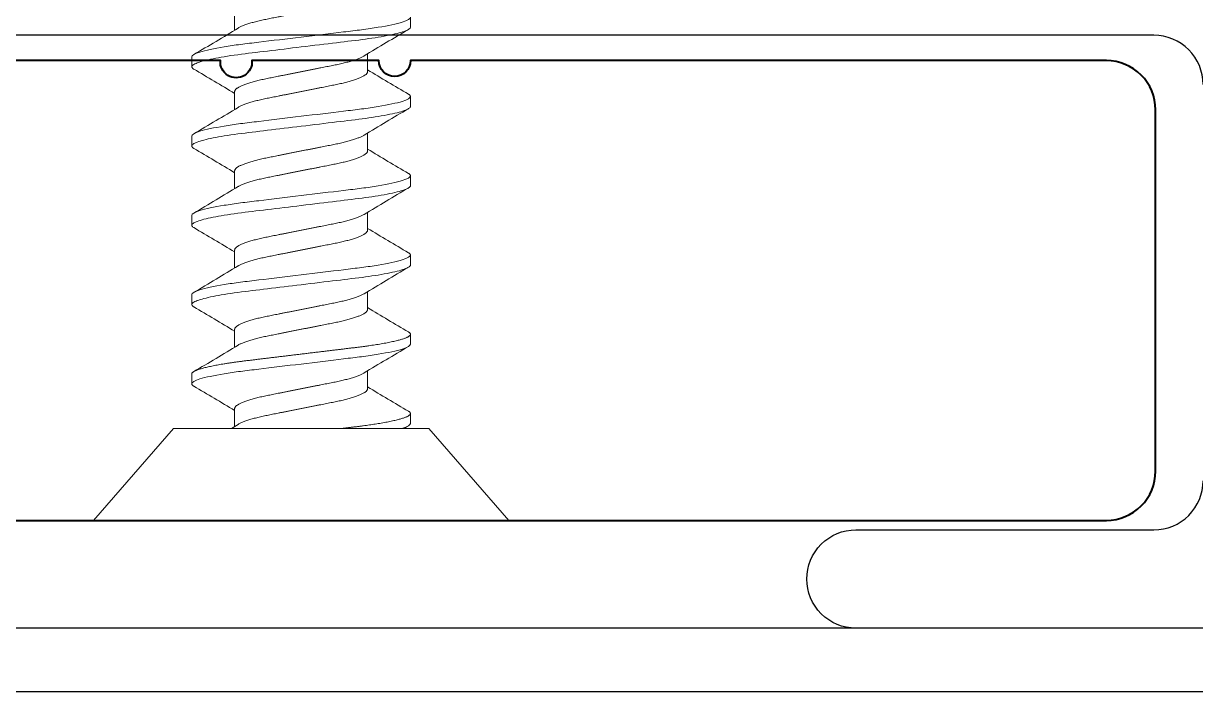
# Model space of a CAD drawing. Extents: x -26 to 91, y -47 to 75.
# Drawn here: x -1.3 to -0.561, y 59.831 to 60.253 of the extents above; entities that cross this region are included whole.
import ezdxf

# ---------------------------------------------------------------- set-up
doc = ezdxf.new("R2010")
doc.units = 0
doc.header["$MEASUREMENT"] = 0
doc.layers.get('0').update_dxf_attribs({"linetype": 'CONTINUOUS'})
for name, color, linetype in [('Ballons', 7, 'CONTINUOUS'), ('DIM', 7, 'CONTINUOUS'), ('FRAME', 1, 'CONTINUOUS'), ('MISC.', 7, 'CONTINUOUS')]:
    doc.layers.add(name, color=color, linetype=linetype)

# ---------------------------------------------------------------- blocks, each defined once
blk = doc.blocks.new('no 6 500')
at = {"color": 7, "linetype": 'Continuous', "lineweight": 15}
for p, q in [((56.45405, 21.48189), (56.39605, 21.53231)), ((56.39605, 21.53231), (56.39605, 21.27031)), ((56.45405, 21.48189), (56.45405, 21.32073)), ((56.48842, 21.47031), (56.48217, 21.47031)), ((56.53842, 21.47031), (56.53217, 21.47031)), ((56.58842, 21.47031), (56.58217, 21.47031)), ((56.63842, 21.47031), (56.63217, 21.47031)), ((56.68842, 21.47031), (56.68217, 21.47031)), ((56.46655, 21.44325), (56.45524, 21.44325)), ((56.51655, 21.44325), (56.50524, 21.44325)), ((56.56655, 21.44325), (56.55524, 21.44325)), ((56.61655, 21.44325), (56.60524, 21.44325)), ((56.66655, 21.44325), (56.65524, 21.44325)), ((56.71655, 21.44325), (56.70524, 21.44325)), ((56.47905, 21.35937), (56.49036, 21.35937)), ((56.52905, 21.35937), (56.54036, 21.35937)), ((56.57905, 21.35937), (56.59036, 21.35937)), ((56.62905, 21.35937), (56.64036, 21.35937)), ((56.67905, 21.35937), (56.69036, 21.35937)), ((56.45717, 21.33231), (56.46342, 21.33231)), ((56.50717, 21.33231), (56.51342, 21.33231)), ((56.55717, 21.33231), (56.56342, 21.33231)), ((56.60717, 21.33231), (56.61342, 21.33231)), ((56.65717, 21.33231), (56.66342, 21.33231)), ((56.70717, 21.33231), (56.71342, 21.33231)), ((56.39605, 21.27031), (56.45405, 21.32073))]:
    blk.add_line(p, q, dxfattribs=at)
at = {"color": 7, "linetype": 'Continuous', "lineweight": 15, "flags": 128}
for points in [[(56.53069, 21.46899), (56.53077, 21.46912), (56.53107, 21.46956), (56.53135, 21.46989), (56.53164, 21.47013), (56.53191, 21.47026), (56.53217, 21.47031), (56.53246, 21.47026), (56.53276, 21.47009), (56.53306, 21.46982), (56.53338, 21.46943), (56.5337, 21.46893), (56.53402, 21.46831), (56.53434, 21.46761), (56.53465, 21.46681), (56.53498, 21.46591), (56.5353, 21.46491), (56.53563, 21.4638), (56.53596, 21.46259), (56.53629, 21.46129), (56.53662, 21.45989), (56.53695, 21.4584), (56.53727, 21.45683), (56.53759, 21.4552), (56.53791, 21.45349), (56.53823, 21.45172), (56.53854, 21.44988), (56.53886, 21.44782), (56.53919, 21.4457), (56.5395, 21.44352), (56.53981, 21.44128), (56.54011, 21.43901), (56.5404, 21.43669), (56.54067, 21.43447), (56.54095, 21.43219), (56.54123, 21.42985), (56.54152, 21.42744), (56.54182, 21.42498), (56.54212, 21.42246), (56.54243, 21.4199), (56.54274, 21.4173), (56.54306, 21.41465), (56.54339, 21.41198), (56.54371, 21.40934), (56.54403, 21.40667), (56.54435, 21.40399), (56.54467, 21.40131), (56.54502, 21.39841), (56.54537, 21.39552), (56.54572, 21.39265), (56.54607, 21.3898), (56.54641, 21.38697), (56.54674, 21.38419), (56.54706, 21.3816), (56.54736, 21.37906), (56.54766, 21.37657), (56.54796, 21.37413), (56.54825, 21.37175), (56.54853, 21.36943), (56.5488, 21.36717), (56.54907, 21.36497), (56.54934, 21.36281), (56.54963, 21.36067), (56.54992, 21.35862), (56.55021, 21.35661), (56.55051, 21.35465), (56.55081, 21.35274), (56.55115, 21.35076), (56.55149, 21.34885), (56.55183, 21.34702), (56.55218, 21.34529), (56.55253, 21.34365), (56.55288, 21.34211), (56.55321, 21.34075), (56.55354, 21.33949), (56.55386, 21.33833), (56.55419, 21.33726), (56.55451, 21.3363), (56.55483, 21.33545), (56.55515, 21.33469), (56.55546, 21.33405), (56.55577, 21.3335), (56.55607, 21.33306), (56.55635, 21.33273), (56.55664, 21.3325), (56.55691, 21.33236), (56.55717, 21.33231), (56.55717, 21.33231)], [(56.58069, 21.46899), (56.58077, 21.46912), (56.58107, 21.46956), (56.58135, 21.46989), (56.58164, 21.47013), (56.58191, 21.47026), (56.58217, 21.47031), (56.58246, 21.47026), (56.58276, 21.47009), (56.58306, 21.46982), (56.58338, 21.46943), (56.5837, 21.46893), (56.58402, 21.46831), (56.58434, 21.46761), (56.58465, 21.46681), (56.58498, 21.46591), (56.5853, 21.46491), (56.58563, 21.4638), (56.58596, 21.46259), (56.58629, 21.46129), (56.58662, 21.45989), (56.58695, 21.4584), (56.58727, 21.45683), (56.58759, 21.4552), (56.58791, 21.45349), (56.58823, 21.45172), (56.58854, 21.44988), (56.58886, 21.44782), (56.58919, 21.4457), (56.5895, 21.44352), (56.58981, 21.44128), (56.59011, 21.43901), (56.5904, 21.43669), (56.59067, 21.43447), (56.59095, 21.43219), (56.59123, 21.42985), (56.59152, 21.42744), (56.59182, 21.42498), (56.59212, 21.42246), (56.59243, 21.4199), (56.59274, 21.4173), (56.59306, 21.41465), (56.59339, 21.41198), (56.59371, 21.40934), (56.59403, 21.40667), (56.59435, 21.40399), (56.59467, 21.40131), (56.59502, 21.39841), (56.59537, 21.39552), (56.59572, 21.39265), (56.59607, 21.3898), (56.59641, 21.38697), (56.59674, 21.38419), (56.59706, 21.3816), (56.59736, 21.37906), (56.59766, 21.37657), (56.59796, 21.37413), (56.59825, 21.37175), (56.59853, 21.36943), (56.5988, 21.36717), (56.59907, 21.36497), (56.59934, 21.36281), (56.59963, 21.36067), (56.59992, 21.35862), (56.60021, 21.35661), (56.60051, 21.35465), (56.60081, 21.35274), (56.60115, 21.35076), (56.60149, 21.34885), (56.60183, 21.34702), (56.60218, 21.34529), (56.60253, 21.34365), (56.60288, 21.34211), (56.60321, 21.34075), (56.60354, 21.33949), (56.60386, 21.33833), (56.60419, 21.33726), (56.60451, 21.3363), (56.60483, 21.33545), (56.60515, 21.33469), (56.60546, 21.33405), (56.60577, 21.3335), (56.60607, 21.33306), (56.60635, 21.33273), (56.60664, 21.3325), (56.60691, 21.33236), (56.60717, 21.33231), (56.60717, 21.33231)], [(56.63069, 21.46899), (56.63077, 21.46912), (56.63107, 21.46956), (56.63135, 21.46989), (56.63164, 21.47013), (56.63191, 21.47026), (56.63217, 21.47031), (56.63246, 21.47026), (56.63276, 21.47009), (56.63306, 21.46982), (56.63338, 21.46943), (56.6337, 21.46893), (56.63402, 21.46831), (56.63434, 21.46761), (56.63465, 21.46681), (56.63498, 21.46591), (56.6353, 21.46491), (56.63563, 21.4638), (56.63596, 21.46259), (56.63629, 21.46129), (56.63662, 21.45989), (56.63695, 21.4584), (56.63727, 21.45683), (56.63759, 21.4552), (56.63791, 21.45349), (56.63823, 21.45172), (56.63854, 21.44988), (56.63886, 21.44782), (56.63919, 21.4457), (56.6395, 21.44352), (56.63981, 21.44128), (56.64011, 21.43901), (56.6404, 21.43669), (56.64067, 21.43447), (56.64095, 21.43219), (56.64123, 21.42985), (56.64152, 21.42744), (56.64182, 21.42498), (56.64212, 21.42246), (56.64243, 21.4199), (56.64274, 21.4173), (56.64306, 21.41465), (56.64339, 21.41198), (56.64371, 21.40934), (56.64403, 21.40667), (56.64435, 21.40399), (56.64467, 21.40131), (56.64502, 21.39841), (56.64537, 21.39552), (56.64572, 21.39265), (56.64607, 21.3898), (56.64641, 21.38697), (56.64674, 21.38419), (56.64706, 21.3816), (56.64736, 21.37906), (56.64766, 21.37657), (56.64796, 21.37413), (56.64825, 21.37175), (56.64853, 21.36943), (56.6488, 21.36717), (56.64907, 21.36497), (56.64934, 21.36281), (56.64963, 21.36067), (56.64992, 21.35862), (56.65021, 21.35661), (56.65051, 21.35465), (56.65081, 21.35274), (56.65115, 21.35076), (56.65149, 21.34885), (56.65183, 21.34702), (56.65218, 21.34529), (56.65253, 21.34365), (56.65288, 21.34211), (56.65321, 21.34075), (56.65354, 21.33949), (56.65386, 21.33833), (56.65419, 21.33726), (56.65451, 21.3363), (56.65483, 21.33545), (56.65515, 21.33469), (56.65546, 21.33405), (56.65577, 21.3335), (56.65607, 21.33306), (56.65635, 21.33273), (56.65664, 21.3325), (56.65691, 21.33236), (56.65717, 21.33231), (56.65717, 21.33231)], [(56.68069, 21.46899), (56.68077, 21.46912), (56.68107, 21.46956), (56.68135, 21.46989), (56.68164, 21.47013), (56.68191, 21.47026), (56.68217, 21.47031), (56.68246, 21.47026), (56.68276, 21.47009), (56.68306, 21.46982), (56.68338, 21.46943), (56.6837, 21.46893), (56.68402, 21.46831), (56.68434, 21.46761), (56.68465, 21.46681), (56.68498, 21.46591), (56.6853, 21.46491), (56.68563, 21.4638), (56.68596, 21.46259), (56.68629, 21.46129), (56.68662, 21.45989), (56.68695, 21.4584), (56.68727, 21.45683), (56.68759, 21.4552), (56.68791, 21.45349), (56.68823, 21.45172), (56.68854, 21.44988), (56.68886, 21.44782), (56.68919, 21.4457), (56.6895, 21.44352), (56.68981, 21.44128), (56.69011, 21.43901), (56.6904, 21.43669), (56.69067, 21.43447), (56.69095, 21.43219), (56.69123, 21.42985), (56.69152, 21.42744), (56.69182, 21.42498), (56.69212, 21.42246), (56.69243, 21.4199), (56.69274, 21.4173), (56.69306, 21.41465), (56.69339, 21.41198), (56.69371, 21.40934), (56.69403, 21.40667), (56.69435, 21.40399), (56.69467, 21.40131), (56.69502, 21.39841), (56.69537, 21.39552), (56.69572, 21.39265), (56.69607, 21.3898), (56.69641, 21.38697), (56.69674, 21.38419), (56.69706, 21.3816), (56.69736, 21.37906), (56.69766, 21.37657), (56.69796, 21.37413), (56.69825, 21.37175), (56.69853, 21.36943), (56.6988, 21.36717), (56.69907, 21.36497), (56.69934, 21.36281), (56.69963, 21.36067), (56.69992, 21.35862), (56.70021, 21.35661), (56.70051, 21.35465), (56.70081, 21.35274), (56.70115, 21.35076), (56.70149, 21.34885), (56.70183, 21.34702), (56.70218, 21.34529), (56.70253, 21.34365), (56.70288, 21.34211), (56.70321, 21.34075), (56.70354, 21.33949), (56.70386, 21.33833), (56.70419, 21.33726), (56.70451, 21.3363), (56.70483, 21.33545), (56.70515, 21.33469), (56.70546, 21.33405), (56.70577, 21.3335), (56.70607, 21.33306), (56.70635, 21.33273), (56.70664, 21.3325), (56.70691, 21.33236), (56.70717, 21.33231), (56.70717, 21.33231)]]:
    blk.add_lwpolyline(points, dxfattribs=at)
at = {"color": 7, "linetype": 'Continuous', "lineweight": 15}
for centre, radius, start, end in [((54.38039, 22.70217), 2.43557, 328.87607, 329.58106), ((58.37888, 22.57666), 2.18978, 210.38664, 211.23816), ((54.41336, 22.71231), 2.45539, 328.87894, 329.57824), ((58.47328, 22.60314), 2.24147, 210.39645, 211.22834), ((54.54127, 22.66592), 2.36471, 328.86553, 329.59164), ((58.53687, 22.61125), 2.2573, 210.39938, 211.22542), ((54.59127, 22.66592), 2.36471, 328.86553, 329.59164), ((58.58684, 22.61123), 2.25726, 210.39936, 211.22541), ((54.64127, 22.66592), 2.36471, 328.86553, 329.59164), ((58.63673, 22.61116), 2.25714, 210.39936, 211.22546), ((57.49369, 22.07287), 1.21442, 211.1207, 211.3502), ((58.50417, 20.1368), 2.36452, 148.86549, 149.59166), ((54.57227, 20.19945), 2.24153, 30.39647, 31.22833), ((58.63221, 20.09033), 2.45535, 148.87893, 149.57824), ((54.66686, 20.22605), 2.18961, 30.38661, 31.23819), ((58.60445, 20.13663), 2.36486, 148.86554, 149.59171), ((54.6587, 20.19136), 2.25734, 30.39929, 31.22542), ((58.65466, 20.13651), 2.3651, 148.86556, 149.59166), ((54.70892, 20.19149), 2.25708, 30.39925, 31.22547), ((58.70425, 20.13675), 2.36462, 148.86552, 149.59176), ((54.75848, 20.19123), 2.25759, 30.39934, 31.22538), ((52.80269, 19.18368), 4.23871, 30.47857, 30.52234)]:
    blk.add_arc(centre, radius, start, end, dxfattribs=at)
for points, knots in [([(56.48069, 21.46899), (56.48072, 21.46903), (56.48084, 21.46926), (56.48106, 21.46957), (56.48135, 21.46991), (56.48164, 21.47014), (56.48191, 21.47028), (56.48209, 21.4703), (56.48217, 21.47031)], [0, 0, 0, 0, 0.047812, 0.244109, 0.435482, 0.62533, 0.813538, 1, 1, 1, 1]), ([(56.48217, 21.47031), (56.48308, 21.47031), (56.48413, 21.46863), (56.48633, 21.46164), (56.48748, 21.45633), (56.48906, 21.44665), (56.48957, 21.44315), (56.49052, 21.43586), (56.49096, 21.43206), (56.49245, 21.41977), (56.49356, 21.41055), (56.49579, 21.39207), (56.4969, 21.38285), (56.49839, 21.37056), (56.49883, 21.36677), (56.49978, 21.35947), (56.50029, 21.35597), (56.50187, 21.34629), (56.50302, 21.34098), (56.50522, 21.33399), (56.50627, 21.33231), (56.50717, 21.33231)], [0, 0, 0, 0, 0.125, 0.125, 0.25, 0.25, 0.3125, 0.3125, 0.375, 0.375, 0.5, 0.5, 0.625, 0.625, 0.6875, 0.6875, 0.75, 0.75, 0.875, 0.875, 1, 1, 1, 1]), ([(56.48842, 21.47031), (56.48852, 21.4703), (56.48871, 21.47028), (56.48901, 21.47011), (56.48931, 21.46984), (56.48963, 21.46945), (56.48995, 21.46894), (56.49027, 21.46833), (56.49059, 21.46763), (56.4909, 21.46683), (56.49123, 21.46593), (56.49155, 21.46492), (56.49188, 21.46382), (56.49221, 21.46261), (56.49254, 21.46131), (56.49287, 21.45991), (56.4932, 21.45842), (56.49352, 21.45685), (56.49384, 21.45521), (56.49416, 21.45351), (56.49448, 21.45173), (56.49479, 21.44984), (56.49511, 21.44784), (56.49544, 21.44572), (56.49575, 21.44353), (56.49606, 21.4413), (56.49636, 21.43903), (56.49665, 21.43675), (56.49692, 21.43448), (56.4972, 21.43219), (56.49748, 21.42985), (56.49777, 21.42744), (56.49807, 21.42498), (56.49837, 21.42246), (56.49868, 21.4199), (56.49899, 21.41729), (56.49931, 21.41465), (56.49963, 21.412), (56.49996, 21.40934), (56.50028, 21.40667), (56.5006, 21.40399), (56.50093, 21.40124), (56.50127, 21.39841), (56.50162, 21.39552), (56.50197, 21.39265), (56.50232, 21.3898), (56.50266, 21.38697), (56.50299, 21.38424), (56.50331, 21.3816), (56.50361, 21.37906), (56.50391, 21.37657), (56.50421, 21.37413), (56.5045, 21.37175), (56.50478, 21.36943), (56.50505, 21.36717), (56.50532, 21.36496), (56.50559, 21.36279), (56.50588, 21.36067), (56.50617, 21.3586), (56.50646, 21.35659), (56.50676, 21.35463), (56.50707, 21.35268), (56.5074, 21.35074), (56.50774, 21.34883), (56.50808, 21.34701), (56.50843, 21.34527), (56.50878, 21.34363), (56.50912, 21.34212), (56.50946, 21.34074), (56.50979, 21.33948), (56.51011, 21.33831), (56.51044, 21.33725), (56.51076, 21.33629), (56.51108, 21.33543), (56.5114, 21.33468), (56.51171, 21.33403), (56.51202, 21.33349), (56.51231, 21.33305), (56.5126, 21.33272), (56.51289, 21.33248), (56.51316, 21.33234), (56.51343, 21.33229), (56.51371, 21.33235), (56.51401, 21.33251), (56.51431, 21.33279), (56.51461, 21.33315), (56.51481, 21.33348), (56.51491, 21.33363)], [0, 0, 0, 0, 0.011795, 0.023709, 0.035734, 0.047861, 0.060081, 0.072385, 0.084054, 0.09578, 0.107555, 0.119369, 0.131213, 0.143078, 0.154954, 0.166832, 0.178701, 0.190553, 0.202167, 0.213747, 0.225283, 0.236766, 0.2491, 0.261353, 0.273516, 0.28558, 0.297537, 0.309377, 0.320469, 0.331651, 0.342936, 0.354315, 0.365782, 0.37733, 0.388949, 0.400633, 0.412371, 0.424156, 0.435767, 0.447404, 0.45906, 0.470725, 0.483322, 0.495906, 0.508469, 0.520997, 0.53348, 0.545907, 0.557564, 0.569153, 0.580667, 0.592096, 0.603435, 0.614676, 0.625812, 0.636915, 0.648122, 0.659429, 0.670625, 0.681905, 0.69326, 0.704684, 0.717087, 0.729551, 0.742063, 0.754614, 0.767191, 0.779785, 0.791663, 0.803535, 0.815392, 0.827225, 0.839023, 0.850777, 0.86248, 0.874121, 0.885693, 0.897188, 0.908394, 0.919511, 0.930532, 0.94145, 0.953245, 0.965159, 0.977184, 0.989311, 1, 1, 1, 1]), ([(56.53842, 21.47031), (56.53933, 21.47031), (56.54038, 21.46863), (56.54258, 21.46164), (56.54373, 21.45633), (56.54531, 21.44665), (56.54582, 21.44315), (56.54677, 21.43586), (56.54721, 21.43206), (56.5487, 21.41977), (56.54981, 21.41055), (56.55204, 21.39207), (56.55315, 21.38285), (56.55464, 21.37056), (56.55508, 21.36677), (56.55603, 21.35947), (56.55654, 21.35597), (56.55812, 21.34629), (56.55927, 21.34098), (56.56147, 21.33399), (56.56252, 21.33231), (56.56342, 21.33231)], [0, 0, 0, 0, 0.125, 0.125, 0.25, 0.25, 0.3125, 0.3125, 0.375, 0.375, 0.5, 0.5, 0.625, 0.625, 0.6875, 0.6875, 0.75, 0.75, 0.875, 0.875, 1, 1, 1, 1]), ([(56.58842, 21.47031), (56.58933, 21.47031), (56.59038, 21.46863), (56.59258, 21.46164), (56.59373, 21.45633), (56.59531, 21.44665), (56.59582, 21.44315), (56.59677, 21.43586), (56.59721, 21.43206), (56.5987, 21.41977), (56.59981, 21.41055), (56.60204, 21.39207), (56.60315, 21.38285), (56.60464, 21.37056), (56.60508, 21.36677), (56.60603, 21.35947), (56.60654, 21.35597), (56.60812, 21.34629), (56.60927, 21.34098), (56.61147, 21.33399), (56.61252, 21.33231), (56.61342, 21.33231)], [0, 0, 0, 0, 0.125, 0.125, 0.25, 0.25, 0.3125, 0.3125, 0.375, 0.375, 0.5, 0.5, 0.625, 0.625, 0.6875, 0.6875, 0.75, 0.75, 0.875, 0.875, 1, 1, 1, 1]), ([(56.63842, 21.47031), (56.63933, 21.47031), (56.64038, 21.46863), (56.64258, 21.46164), (56.64373, 21.45633), (56.64531, 21.44665), (56.64582, 21.44315), (56.64677, 21.43586), (56.64721, 21.43206), (56.6487, 21.41977), (56.64981, 21.41055), (56.65204, 21.39207), (56.65315, 21.38285), (56.65464, 21.37056), (56.65508, 21.36677), (56.65603, 21.35947), (56.65654, 21.35597), (56.65812, 21.34629), (56.65927, 21.34098), (56.66147, 21.33399), (56.66252, 21.33231), (56.66342, 21.33231)], [0, 0, 0, 0, 0.125, 0.125, 0.25, 0.25, 0.3125, 0.3125, 0.375, 0.375, 0.5, 0.5, 0.625, 0.625, 0.6875, 0.6875, 0.75, 0.75, 0.875, 0.875, 1, 1, 1, 1]), ([(56.68842, 21.47031), (56.68933, 21.47031), (56.69038, 21.46863), (56.69258, 21.46164), (56.69373, 21.45633), (56.69531, 21.44665), (56.69582, 21.44315), (56.69677, 21.43586), (56.69721, 21.43206), (56.6987, 21.41977), (56.69981, 21.41055), (56.70204, 21.39207), (56.70315, 21.38285), (56.70464, 21.37056), (56.70508, 21.36677), (56.70603, 21.35947), (56.70654, 21.35597), (56.70812, 21.34629), (56.70927, 21.34098), (56.71147, 21.33399), (56.71252, 21.33231), (56.71342, 21.33231)], [0, 0, 0, 0, 0.125, 0.125, 0.25, 0.25, 0.3125, 0.3125, 0.375, 0.375, 0.5, 0.5, 0.625, 0.625, 0.6875, 0.6875, 0.75, 0.75, 0.875, 0.875, 1, 1, 1, 1]), ([(56.45658, 21.44104), (56.45661, 21.44098), (56.45679, 21.44071), (56.45709, 21.44013), (56.45751, 21.4393), (56.45792, 21.43836), (56.45834, 21.43732), (56.45876, 21.43619), (56.45918, 21.43497), (56.4596, 21.43367), (56.46001, 21.43229), (56.46041, 21.43085), (56.4608, 21.42934), (56.46119, 21.42778), (56.46156, 21.42617), (56.46193, 21.42452), (56.46227, 21.42284), (56.46261, 21.42112), (56.46296, 21.41937), (56.46332, 21.41756), (56.46369, 21.41568), (56.46408, 21.41374), (56.46448, 21.41174), (56.46488, 21.4097), (56.46529, 21.40763), (56.46571, 21.40554), (56.46613, 21.40343), (56.46655, 21.40131), (56.46697, 21.3992), (56.46739, 21.39709), (56.4678, 21.395), (56.46821, 21.39294), (56.46862, 21.39092), (56.46901, 21.38894), (56.46939, 21.38703), (56.46976, 21.38516), (56.47012, 21.38333), (56.47048, 21.38155), (56.47082, 21.37981), (56.47117, 21.37812), (56.47153, 21.37646), (56.47191, 21.37485), (56.4723, 21.37329), (56.47269, 21.37178), (56.47309, 21.37033), (56.4735, 21.36896), (56.47391, 21.36766), (56.47433, 21.36644), (56.47475, 21.36532), (56.47516, 21.36429), (56.47558, 21.36336), (56.47598, 21.36253), (56.47639, 21.36178), (56.4768, 21.36113), (56.4772, 21.36058), (56.47759, 21.36014), (56.47797, 21.35979), (56.47834, 21.35955), (56.4787, 21.3594), (56.47893, 21.35938), (56.47905, 21.35937)], [0, 0, 0, 0, 0.0049672, 0.0224558, 0.0400072, 0.0579579, 0.0759257, 0.093886, 0.1118143, 0.1296862, 0.1474779, 0.1651664, 0.182691, 0.2000695, 0.2172819, 0.2343095, 0.2511349, 0.2675471, 0.2841423, 0.300927, 0.3178845, 0.3353471, 0.3529503, 0.3706724, 0.3884909, 0.4063825, 0.4243231, 0.4422882, 0.4602143, 0.4781158, 0.4959687, 0.513749, 0.5314335, 0.5486874, 0.5658069, 0.5827728, 0.5995669, 0.6165091, 0.6332588, 0.650119, 0.6671823, 0.6844313, 0.7018473, 0.7194101, 0.7370599, 0.7548125, 0.7726451, 0.7905339, 0.8084549, 0.8260635, 0.8436564, 0.8612104, 0.8787029, 0.8964658, 0.9141184, 0.931639, 0.9490064, 0.9662011, 0.9832046, 1, 1, 1, 1]), ([(56.46655, 21.44325), (56.46666, 21.44324), (56.4669, 21.44322), (56.46726, 21.44307), (56.46763, 21.44283), (56.46801, 21.44249), (56.4684, 21.44205), (56.46879, 21.44151), (56.46919, 21.44087), (56.46959, 21.44014), (56.47001, 21.4393), (56.47042, 21.43836), (56.47084, 21.43732), (56.47126, 21.43619), (56.47168, 21.43497), (56.4721, 21.43367), (56.47251, 21.43229), (56.47291, 21.43085), (56.4733, 21.42934), (56.47369, 21.42778), (56.47406, 21.42617), (56.47443, 21.42452), (56.47477, 21.42284), (56.47511, 21.42112), (56.47546, 21.41937), (56.47582, 21.41756), (56.47619, 21.41568), (56.47658, 21.41374), (56.47698, 21.41174), (56.47738, 21.4097), (56.47779, 21.40763), (56.47821, 21.40554), (56.47863, 21.40343), (56.47905, 21.40131), (56.47947, 21.3992), (56.47989, 21.39709), (56.4803, 21.395), (56.48071, 21.39294), (56.48112, 21.39092), (56.48151, 21.38894), (56.48189, 21.38703), (56.48226, 21.38516), (56.48262, 21.38333), (56.48298, 21.38155), (56.48332, 21.37981), (56.48367, 21.37812), (56.48403, 21.37646), (56.48441, 21.37485), (56.4848, 21.37329), (56.48519, 21.37178), (56.48559, 21.37033), (56.486, 21.36896), (56.48641, 21.36766), (56.48683, 21.36644), (56.48725, 21.36532), (56.48766, 21.36429), (56.48808, 21.36336), (56.48848, 21.36253), (56.4888, 21.36194), (56.48898, 21.36166), (56.48902, 21.36159)], [0, 0, 0, 0, 0.0167587, 0.0337246, 0.050881, 0.0682095, 0.0856906, 0.102988, 0.1203919, 0.1378808, 0.1554324, 0.1733832, 0.1913512, 0.2093117, 0.2272402, 0.2451123, 0.2629042, 0.2805928, 0.2981177, 0.3154964, 0.3327089, 0.3497367, 0.3665623, 0.3829747, 0.39957, 0.4163549, 0.4333125, 0.4507754, 0.4683787, 0.4861011, 0.5039198, 0.5218115, 0.5397523, 0.5577176, 0.5756439, 0.5935456, 0.6113986, 0.6291791, 0.6468638, 0.6641179, 0.6812376, 0.6982037, 0.714998, 0.7319404, 0.7486903, 0.7655506, 0.7826141, 0.7998633, 0.8172795, 0.8348425, 0.8524924, 0.8702452, 0.888078, 0.905967, 0.9238882, 0.941497, 0.95909, 0.9766443, 0.9941369, 1, 1, 1, 1]), ([(56.50658, 21.44104), (56.50661, 21.44098), (56.50679, 21.44071), (56.50709, 21.44013), (56.50751, 21.4393), (56.50792, 21.43836), (56.50834, 21.43732), (56.50876, 21.43619), (56.50918, 21.43497), (56.5096, 21.43367), (56.51001, 21.43229), (56.51041, 21.43085), (56.5108, 21.42934), (56.51119, 21.42778), (56.51156, 21.42617), (56.51193, 21.42452), (56.51227, 21.42284), (56.51261, 21.42112), (56.51296, 21.41937), (56.51332, 21.41756), (56.51369, 21.41568), (56.51408, 21.41374), (56.51448, 21.41174), (56.51488, 21.4097), (56.51529, 21.40763), (56.51571, 21.40554), (56.51613, 21.40343), (56.51655, 21.40131), (56.51697, 21.3992), (56.51739, 21.39709), (56.5178, 21.395), (56.51821, 21.39294), (56.51862, 21.39092), (56.51901, 21.38894), (56.51939, 21.38703), (56.51976, 21.38516), (56.52012, 21.38333), (56.52048, 21.38155), (56.52082, 21.37981), (56.52117, 21.37812), (56.52153, 21.37646), (56.52191, 21.37485), (56.5223, 21.37329), (56.52269, 21.37178), (56.52309, 21.37033), (56.5235, 21.36896), (56.52391, 21.36766), (56.52433, 21.36644), (56.52475, 21.36532), (56.52516, 21.36429), (56.52558, 21.36336), (56.52598, 21.36253), (56.52639, 21.36178), (56.5268, 21.36113), (56.5272, 21.36058), (56.52759, 21.36014), (56.52797, 21.35979), (56.52834, 21.35955), (56.5287, 21.3594), (56.52893, 21.35938), (56.52905, 21.35937)], [0, 0, 0, 0, 0.004953, 0.022442, 0.039994, 0.057945, 0.075913, 0.093873, 0.111802, 0.129674, 0.147466, 0.165155, 0.18268, 0.200059, 0.217271, 0.234299, 0.251125, 0.267537, 0.284132, 0.300917, 0.317875, 0.335338, 0.352941, 0.370664, 0.388483, 0.406374, 0.424315, 0.442281, 0.460207, 0.478109, 0.495962, 0.513742, 0.531427, 0.548681, 0.565801, 0.582767, 0.599561, 0.616504, 0.633254, 0.650114, 0.667178, 0.684427, 0.701843, 0.719406, 0.737056, 0.754809, 0.772642, 0.790531, 0.808452, 0.826061, 0.843654, 0.861209, 0.878701, 0.896464, 0.914117, 0.931638, 0.949006, 0.966201, 0.983204, 1, 1, 1, 1]), ([(56.51655, 21.44325), (56.51666, 21.44324), (56.5169, 21.44322), (56.51726, 21.44307), (56.51763, 21.44283), (56.51801, 21.44249), (56.5184, 21.44205), (56.51879, 21.44151), (56.51919, 21.44087), (56.51959, 21.44014), (56.52001, 21.4393), (56.52042, 21.43836), (56.52084, 21.43732), (56.52126, 21.43619), (56.52168, 21.43497), (56.5221, 21.43367), (56.52251, 21.43229), (56.52291, 21.43085), (56.5233, 21.42934), (56.52369, 21.42778), (56.52406, 21.42617), (56.52443, 21.42452), (56.52477, 21.42284), (56.52511, 21.42112), (56.52546, 21.41937), (56.52582, 21.41756), (56.52619, 21.41568), (56.52658, 21.41374), (56.52698, 21.41174), (56.52738, 21.4097), (56.52779, 21.40763), (56.52821, 21.40554), (56.52863, 21.40343), (56.52905, 21.40131), (56.52947, 21.3992), (56.52989, 21.39709), (56.5303, 21.395), (56.53071, 21.39294), (56.53112, 21.39092), (56.53151, 21.38894), (56.53189, 21.38703), (56.53226, 21.38516), (56.53262, 21.38333), (56.53298, 21.38155), (56.53332, 21.37981), (56.53367, 21.37812), (56.53403, 21.37646), (56.53441, 21.37485), (56.5348, 21.37329), (56.53519, 21.37178), (56.53559, 21.37033), (56.536, 21.36896), (56.53641, 21.36766), (56.53683, 21.36644), (56.53725, 21.36532), (56.53766, 21.36429), (56.53808, 21.36336), (56.53848, 21.36253), (56.5388, 21.36194), (56.53898, 21.36166), (56.53902, 21.36159)], [0, 0, 0, 0, 0.016759, 0.033725, 0.050881, 0.06821, 0.085691, 0.102989, 0.120393, 0.137881, 0.155433, 0.173384, 0.191352, 0.209313, 0.227241, 0.245113, 0.262906, 0.280594, 0.298119, 0.315498, 0.332711, 0.349738, 0.366564, 0.382977, 0.399572, 0.416357, 0.433315, 0.450778, 0.468381, 0.486104, 0.503922, 0.521814, 0.539755, 0.55772, 0.575647, 0.593549, 0.611402, 0.629182, 0.646867, 0.664121, 0.681241, 0.698207, 0.715002, 0.731944, 0.748694, 0.765554, 0.782618, 0.799867, 0.817284, 0.834847, 0.852497, 0.87025, 0.888082, 0.905972, 0.923893, 0.941502, 0.959095, 0.976649, 0.994142, 1, 1, 1, 1]), ([(56.55658, 21.44104), (56.55661, 21.44098), (56.55679, 21.44071), (56.55709, 21.44013), (56.55751, 21.4393), (56.55792, 21.43836), (56.55834, 21.43732), (56.55876, 21.43619), (56.55918, 21.43497), (56.5596, 21.43367), (56.56001, 21.43229), (56.56041, 21.43085), (56.5608, 21.42934), (56.56119, 21.42778), (56.56156, 21.42617), (56.56193, 21.42452), (56.56227, 21.42284), (56.56261, 21.42112), (56.56296, 21.41937), (56.56332, 21.41756), (56.56369, 21.41568), (56.56408, 21.41374), (56.56448, 21.41174), (56.56488, 21.4097), (56.56529, 21.40763), (56.56571, 21.40554), (56.56613, 21.40343), (56.56655, 21.40131), (56.56697, 21.3992), (56.56739, 21.39709), (56.5678, 21.395), (56.56821, 21.39294), (56.56862, 21.39092), (56.56901, 21.38894), (56.56939, 21.38703), (56.56976, 21.38516), (56.57012, 21.38333), (56.57048, 21.38155), (56.57082, 21.37981), (56.57117, 21.37812), (56.57153, 21.37646), (56.57191, 21.37485), (56.5723, 21.37329), (56.57269, 21.37178), (56.57309, 21.37033), (56.5735, 21.36896), (56.57391, 21.36766), (56.57433, 21.36644), (56.57475, 21.36532), (56.57516, 21.36429), (56.57558, 21.36336), (56.57598, 21.36253), (56.57639, 21.36178), (56.5768, 21.36113), (56.5772, 21.36058), (56.57759, 21.36014), (56.57797, 21.35979), (56.57834, 21.35955), (56.5787, 21.3594), (56.57893, 21.35938), (56.57905, 21.35937)], [0, 0, 0, 0, 0.004958, 0.022447, 0.039999, 0.05795, 0.075918, 0.093878, 0.111806, 0.129679, 0.14747, 0.165159, 0.182684, 0.200062, 0.217275, 0.234303, 0.251128, 0.267541, 0.284136, 0.300921, 0.317878, 0.335341, 0.352945, 0.370667, 0.388486, 0.406377, 0.424318, 0.442283, 0.46021, 0.478111, 0.495964, 0.513745, 0.531429, 0.548683, 0.565803, 0.582769, 0.599563, 0.616506, 0.633256, 0.650116, 0.667179, 0.684429, 0.701845, 0.719408, 0.737058, 0.75481, 0.772643, 0.790532, 0.808453, 0.826062, 0.843655, 0.861209, 0.878702, 0.896465, 0.914118, 0.931638, 0.949006, 0.966201, 0.983204, 1, 1, 1, 1]), ([(56.56655, 21.44325), (56.56666, 21.44324), (56.5669, 21.44322), (56.56726, 21.44307), (56.56763, 21.44283), (56.56801, 21.44249), (56.5684, 21.44205), (56.56879, 21.44151), (56.56919, 21.44087), (56.56959, 21.44014), (56.57001, 21.4393), (56.57042, 21.43836), (56.57084, 21.43732), (56.57126, 21.43619), (56.57168, 21.43497), (56.5721, 21.43367), (56.57251, 21.43229), (56.57291, 21.43085), (56.5733, 21.42934), (56.57369, 21.42778), (56.57406, 21.42617), (56.57443, 21.42452), (56.57477, 21.42284), (56.57511, 21.42112), (56.57546, 21.41937), (56.57582, 21.41756), (56.57619, 21.41568), (56.57658, 21.41374), (56.57698, 21.41174), (56.57738, 21.4097), (56.57779, 21.40763), (56.57821, 21.40554), (56.57863, 21.40343), (56.57905, 21.40131), (56.57947, 21.3992), (56.57989, 21.39709), (56.5803, 21.395), (56.58071, 21.39294), (56.58112, 21.39092), (56.58151, 21.38894), (56.58189, 21.38703), (56.58226, 21.38516), (56.58262, 21.38333), (56.58298, 21.38155), (56.58332, 21.37981), (56.58367, 21.37812), (56.58403, 21.37646), (56.58441, 21.37485), (56.5848, 21.37329), (56.58519, 21.37178), (56.58559, 21.37033), (56.586, 21.36896), (56.58641, 21.36766), (56.58683, 21.36644), (56.58725, 21.36532), (56.58766, 21.36429), (56.58808, 21.36336), (56.58848, 21.36253), (56.5888, 21.36194), (56.58898, 21.36166), (56.58902, 21.36159)], [0, 0, 0, 0, 0.016759, 0.033724, 0.050881, 0.068209, 0.08569, 0.102987, 0.120391, 0.13788, 0.155431, 0.173382, 0.19135, 0.20931, 0.227238, 0.24511, 0.262902, 0.28059, 0.298115, 0.315494, 0.332706, 0.349734, 0.366559, 0.382971, 0.399567, 0.416351, 0.433309, 0.450771, 0.468375, 0.486097, 0.503915, 0.521807, 0.539747, 0.557713, 0.575639, 0.59354, 0.611393, 0.629174, 0.646858, 0.664112, 0.681232, 0.698198, 0.714992, 0.731934, 0.748684, 0.765544, 0.782607, 0.799856, 0.817272, 0.834835, 0.852485, 0.870238, 0.88807, 0.905959, 0.92388, 0.941489, 0.959082, 0.976636, 0.994128, 1, 1, 1, 1]), ([(56.60658, 21.44104), (56.60661, 21.44098), (56.60679, 21.44071), (56.60709, 21.44013), (56.60751, 21.4393), (56.60792, 21.43836), (56.60834, 21.43732), (56.60876, 21.43619), (56.60918, 21.43497), (56.6096, 21.43367), (56.61001, 21.43229), (56.61041, 21.43085), (56.6108, 21.42934), (56.61119, 21.42778), (56.61156, 21.42617), (56.61193, 21.42452), (56.61227, 21.42284), (56.61261, 21.42112), (56.61296, 21.41937), (56.61332, 21.41756), (56.61369, 21.41568), (56.61408, 21.41374), (56.61448, 21.41174), (56.61488, 21.4097), (56.61529, 21.40763), (56.61571, 21.40554), (56.61613, 21.40343), (56.61655, 21.40131), (56.61697, 21.3992), (56.61739, 21.39709), (56.6178, 21.395), (56.61821, 21.39294), (56.61862, 21.39092), (56.61901, 21.38894), (56.61939, 21.38703), (56.61976, 21.38516), (56.62012, 21.38333), (56.62048, 21.38155), (56.62082, 21.37981), (56.62117, 21.37812), (56.62153, 21.37646), (56.62191, 21.37485), (56.6223, 21.37329), (56.62269, 21.37178), (56.62309, 21.37033), (56.6235, 21.36896), (56.62391, 21.36766), (56.62433, 21.36644), (56.62475, 21.36532), (56.62516, 21.36429), (56.62558, 21.36336), (56.62598, 21.36253), (56.62639, 21.36178), (56.6268, 21.36113), (56.6272, 21.36058), (56.62759, 21.36014), (56.62797, 21.35979), (56.62834, 21.35955), (56.6287, 21.3594), (56.62893, 21.35938), (56.62905, 21.35937)], [0, 0, 0, 0, 0.004966, 0.022455, 0.040006, 0.057957, 0.075925, 0.093885, 0.111813, 0.129685, 0.147477, 0.165166, 0.18269, 0.200069, 0.217281, 0.234309, 0.251134, 0.267546, 0.284142, 0.300926, 0.317884, 0.335347, 0.35295, 0.370672, 0.38849, 0.406382, 0.424323, 0.442288, 0.460214, 0.478115, 0.495968, 0.513749, 0.531433, 0.548687, 0.565807, 0.582772, 0.599567, 0.616509, 0.633258, 0.650119, 0.667182, 0.684431, 0.701847, 0.71941, 0.73706, 0.754812, 0.772645, 0.790534, 0.808455, 0.826063, 0.843656, 0.86121, 0.878703, 0.896466, 0.914118, 0.931639, 0.949006, 0.966201, 0.983205, 1, 1, 1, 1]), ([(56.61655, 21.44325), (56.61666, 21.44324), (56.6169, 21.44322), (56.61726, 21.44307), (56.61763, 21.44283), (56.61801, 21.44249), (56.6184, 21.44205), (56.61879, 21.44151), (56.61919, 21.44087), (56.61959, 21.44014), (56.62001, 21.4393), (56.62042, 21.43836), (56.62084, 21.43732), (56.62126, 21.43619), (56.62168, 21.43497), (56.6221, 21.43367), (56.62251, 21.43229), (56.62291, 21.43085), (56.6233, 21.42934), (56.62369, 21.42778), (56.62406, 21.42617), (56.62443, 21.42452), (56.62477, 21.42284), (56.62511, 21.42112), (56.62546, 21.41937), (56.62582, 21.41756), (56.62619, 21.41568), (56.62658, 21.41374), (56.62698, 21.41174), (56.62738, 21.4097), (56.62779, 21.40763), (56.62821, 21.40554), (56.62863, 21.40343), (56.62905, 21.40131), (56.62947, 21.3992), (56.62989, 21.39709), (56.6303, 21.395), (56.63071, 21.39294), (56.63112, 21.39092), (56.63151, 21.38894), (56.63189, 21.38703), (56.63226, 21.38516), (56.63262, 21.38333), (56.63298, 21.38155), (56.63332, 21.37981), (56.63367, 21.37812), (56.63403, 21.37646), (56.63441, 21.37485), (56.6348, 21.37329), (56.63519, 21.37178), (56.63559, 21.37033), (56.636, 21.36896), (56.63641, 21.36766), (56.63683, 21.36644), (56.63725, 21.36532), (56.63766, 21.36429), (56.63808, 21.36336), (56.63848, 21.36253), (56.6388, 21.36194), (56.63898, 21.36166), (56.63902, 21.36159)], [0, 0, 0, 0, 0.016759, 0.033724, 0.050881, 0.068209, 0.08569, 0.102987, 0.120391, 0.13788, 0.155431, 0.173382, 0.19135, 0.20931, 0.227238, 0.24511, 0.262902, 0.28059, 0.298115, 0.315494, 0.332706, 0.349734, 0.366559, 0.382971, 0.399566, 0.416351, 0.433309, 0.450771, 0.468375, 0.486097, 0.503915, 0.521807, 0.539747, 0.557713, 0.575639, 0.59354, 0.611393, 0.629174, 0.646858, 0.664112, 0.681232, 0.698198, 0.714992, 0.731934, 0.748684, 0.765544, 0.782607, 0.799856, 0.817272, 0.834835, 0.852485, 0.870238, 0.88807, 0.905959, 0.92388, 0.941489, 0.959082, 0.976636, 0.994128, 1, 1, 1, 1]), ([(56.65658, 21.44104), (56.65661, 21.44098), (56.65679, 21.44071), (56.65709, 21.44013), (56.65751, 21.4393), (56.65792, 21.43836), (56.65834, 21.43732), (56.65876, 21.43619), (56.65918, 21.43497), (56.6596, 21.43367), (56.66001, 21.43229), (56.66041, 21.43085), (56.6608, 21.42934), (56.66119, 21.42778), (56.66156, 21.42617), (56.66193, 21.42452), (56.66227, 21.42284), (56.66261, 21.42112), (56.66296, 21.41937), (56.66332, 21.41756), (56.66369, 21.41568), (56.66408, 21.41374), (56.66448, 21.41174), (56.66488, 21.4097), (56.66529, 21.40763), (56.66571, 21.40554), (56.66613, 21.40343), (56.66655, 21.40131), (56.66697, 21.3992), (56.66739, 21.39709), (56.6678, 21.395), (56.66821, 21.39294), (56.66862, 21.39092), (56.66901, 21.38894), (56.66939, 21.38703), (56.66976, 21.38516), (56.67012, 21.38333), (56.67048, 21.38155), (56.67082, 21.37981), (56.67117, 21.37812), (56.67153, 21.37646), (56.67191, 21.37485), (56.6723, 21.37329), (56.67269, 21.37178), (56.67309, 21.37033), (56.6735, 21.36896), (56.67391, 21.36766), (56.67433, 21.36644), (56.67475, 21.36532), (56.67516, 21.36429), (56.67558, 21.36336), (56.67598, 21.36253), (56.67639, 21.36178), (56.6768, 21.36113), (56.6772, 21.36058), (56.67759, 21.36014), (56.67797, 21.35979), (56.67834, 21.35955), (56.6787, 21.3594), (56.67893, 21.35938), (56.67905, 21.35937)], [0, 0, 0, 0, 0.004966, 0.022455, 0.040006, 0.057957, 0.075925, 0.093885, 0.111813, 0.129685, 0.147477, 0.165166, 0.18269, 0.200069, 0.217281, 0.234309, 0.251134, 0.267546, 0.284142, 0.300926, 0.317884, 0.335347, 0.35295, 0.370672, 0.38849, 0.406382, 0.424323, 0.442288, 0.460214, 0.478115, 0.495968, 0.513749, 0.531433, 0.548687, 0.565807, 0.582772, 0.599567, 0.616509, 0.633259, 0.650119, 0.667182, 0.684431, 0.701847, 0.71941, 0.73706, 0.754812, 0.772645, 0.790534, 0.808455, 0.826063, 0.843656, 0.86121, 0.878703, 0.896466, 0.914118, 0.931639, 0.949006, 0.966201, 0.983205, 1, 1, 1, 1]), ([(56.66655, 21.44325), (56.66666, 21.44324), (56.6669, 21.44322), (56.66726, 21.44307), (56.66763, 21.44283), (56.66801, 21.44249), (56.6684, 21.44205), (56.66879, 21.44151), (56.66919, 21.44087), (56.66959, 21.44014), (56.67001, 21.4393), (56.67042, 21.43836), (56.67084, 21.43732), (56.67126, 21.43619), (56.67168, 21.43497), (56.6721, 21.43367), (56.67251, 21.43229), (56.67291, 21.43085), (56.6733, 21.42934), (56.67369, 21.42778), (56.67406, 21.42617), (56.67443, 21.42452), (56.67477, 21.42284), (56.67511, 21.42112), (56.67546, 21.41937), (56.67582, 21.41756), (56.67619, 21.41568), (56.67658, 21.41374), (56.67698, 21.41174), (56.67738, 21.4097), (56.67779, 21.40763), (56.67821, 21.40554), (56.67863, 21.40343), (56.67905, 21.40131), (56.67947, 21.3992), (56.67989, 21.39709), (56.6803, 21.395), (56.68071, 21.39294), (56.68112, 21.39092), (56.68151, 21.38894), (56.68189, 21.38703), (56.68226, 21.38516), (56.68262, 21.38333), (56.68298, 21.38155), (56.68332, 21.37981), (56.68367, 21.37812), (56.68403, 21.37646), (56.68441, 21.37485), (56.6848, 21.37329), (56.68519, 21.37178), (56.68559, 21.37033), (56.686, 21.36896), (56.68641, 21.36766), (56.68683, 21.36644), (56.68725, 21.36532), (56.68766, 21.36429), (56.68808, 21.36336), (56.68848, 21.36253), (56.6888, 21.36194), (56.68898, 21.36166), (56.68902, 21.36159)], [0, 0, 0, 0, 0.016759, 0.033724, 0.050881, 0.068209, 0.08569, 0.102987, 0.120391, 0.13788, 0.155431, 0.173382, 0.19135, 0.20931, 0.227238, 0.24511, 0.262902, 0.28059, 0.298115, 0.315494, 0.332706, 0.349734, 0.366559, 0.382971, 0.399566, 0.416351, 0.433309, 0.450771, 0.468375, 0.486097, 0.503915, 0.521807, 0.539747, 0.557713, 0.575639, 0.59354, 0.611393, 0.629174, 0.646858, 0.664112, 0.681232, 0.698198, 0.714992, 0.731934, 0.748684, 0.765544, 0.782607, 0.799856, 0.817272, 0.834835, 0.852485, 0.870238, 0.88807, 0.905959, 0.92388, 0.941489, 0.959082, 0.976636, 0.994128, 1, 1, 1, 1]), ([(56.70658, 21.44104), (56.70661, 21.44098), (56.70679, 21.44071), (56.70709, 21.44013), (56.70751, 21.4393), (56.70792, 21.43836), (56.70834, 21.43732), (56.70876, 21.43619), (56.70918, 21.43497), (56.7096, 21.43367), (56.71001, 21.43229), (56.71041, 21.43085), (56.7108, 21.42934), (56.71119, 21.42778), (56.71156, 21.42617), (56.71193, 21.42452), (56.71227, 21.42284), (56.71261, 21.42112), (56.71296, 21.41937), (56.71332, 21.41756), (56.71369, 21.41568), (56.71408, 21.41374), (56.71448, 21.41174), (56.71488, 21.4097), (56.71529, 21.40763), (56.71571, 21.40554), (56.71613, 21.40343), (56.71655, 21.40131), (56.71697, 21.3992), (56.71739, 21.39709), (56.7178, 21.395), (56.71821, 21.39294), (56.71862, 21.39092), (56.71901, 21.38894), (56.71939, 21.38703), (56.71976, 21.38516), (56.72012, 21.38333), (56.72048, 21.38155), (56.72082, 21.37981), (56.72117, 21.37812), (56.72153, 21.37646), (56.72191, 21.37485), (56.7223, 21.37329), (56.72269, 21.37178), (56.72309, 21.37033), (56.7235, 21.36896), (56.72391, 21.36766), (56.72433, 21.36644), (56.72475, 21.36532), (56.72516, 21.36429), (56.72558, 21.36336), (56.72598, 21.36253), (56.72639, 21.36178), (56.7268, 21.36113), (56.7272, 21.36058), (56.72759, 21.36014), (56.72797, 21.35979), (56.72834, 21.35955), (56.7287, 21.3594), (56.72893, 21.35938), (56.72905, 21.35937)], [0, 0, 0, 0, 0.004966, 0.022455, 0.040006, 0.057957, 0.075925, 0.093885, 0.111813, 0.129685, 0.147477, 0.165166, 0.18269, 0.200069, 0.217281, 0.234309, 0.251134, 0.267546, 0.284142, 0.300926, 0.317884, 0.335347, 0.35295, 0.370672, 0.38849, 0.406382, 0.424323, 0.442288, 0.460214, 0.478115, 0.495968, 0.513749, 0.531433, 0.548687, 0.565807, 0.582772, 0.599567, 0.616509, 0.633259, 0.650119, 0.667182, 0.684431, 0.701847, 0.71941, 0.73706, 0.754812, 0.772645, 0.790534, 0.808455, 0.826063, 0.843656, 0.86121, 0.878703, 0.896466, 0.914118, 0.931639, 0.949006, 0.966201, 0.983205, 1, 1, 1, 1]), ([(56.45405, 21.37544), (56.45415, 21.37465), (56.45433, 21.37308), (56.45461, 21.37078), (56.45488, 21.36854), (56.45515, 21.36635), (56.45541, 21.36421), (56.45568, 21.36214), (56.45595, 21.36014), (56.45622, 21.35822), (56.4565, 21.35635), (56.45678, 21.35451), (56.45708, 21.35264), (56.4574, 21.35074), (56.45774, 21.34883), (56.45808, 21.34701), (56.45843, 21.34527), (56.45878, 21.34363), (56.45912, 21.34212), (56.45946, 21.34074), (56.45979, 21.33948), (56.46011, 21.33831), (56.46044, 21.33725), (56.46076, 21.33629), (56.46108, 21.33543), (56.4614, 21.33468), (56.46171, 21.33403), (56.46202, 21.33349), (56.46231, 21.33305), (56.4626, 21.33272), (56.46289, 21.33248), (56.46316, 21.33234), (56.46343, 21.33229), (56.46371, 21.33235), (56.46401, 21.33251), (56.46431, 21.33279), (56.46461, 21.33315), (56.46481, 21.33348), (56.46491, 21.33363)], [0, 0, 0, 0, 0.026874, 0.053531, 0.079955, 0.106143, 0.132425, 0.158948, 0.184163, 0.209567, 0.235144, 0.26088, 0.28676, 0.316716, 0.346817, 0.377036, 0.407348, 0.437725, 0.46814, 0.496827, 0.5255, 0.554137, 0.582713, 0.611207, 0.639597, 0.66786, 0.695976, 0.723924, 0.751684, 0.778749, 0.805597, 0.832214, 0.858584, 0.887071, 0.915845, 0.944886, 0.974174, 1, 1, 1, 1]), ([(56.56342, 21.33231), (56.56352, 21.33232), (56.56371, 21.33234), (56.56401, 21.33251), (56.56431, 21.33279), (56.56461, 21.33315), (56.56481, 21.33348), (56.5649, 21.33363)], [0, 0, 0, 0, 0.201712, 0.405454, 0.611089, 0.818473, 1, 1, 1, 1]), ([(56.61342, 21.33231), (56.61352, 21.33232), (56.61371, 21.33234), (56.61401, 21.33251), (56.61431, 21.33279), (56.61461, 21.33315), (56.61481, 21.33348), (56.6149, 21.33363)], [0, 0, 0, 0, 0.201712, 0.405454, 0.611089, 0.818473, 1, 1, 1, 1]), ([(56.66342, 21.33231), (56.66352, 21.33232), (56.66371, 21.33234), (56.66401, 21.33251), (56.66431, 21.33279), (56.66461, 21.33315), (56.66481, 21.33348), (56.6649, 21.33363)], [0, 0, 0, 0, 0.2017122, 0.4054536, 0.6110887, 0.8184728, 1, 1, 1, 1])]:
    blk.add_open_spline(points, degree=3, knots=knots, dxfattribs=at)
blk.add_open_spline([(56.45405, 21.33771), (56.45518, 21.33406), (56.45625, 21.33231), (56.45717, 21.33231)], degree=3, dxfattribs=at)
blk = doc.blocks.new('3809 BLOCK FRAME')
for points in [[(-3.575, 0), (-3.281, 0, 0.414214), (-3.25, 0.031, 0.414214), (-3.281, 0.062), (-3.469, 0.062, -0.414214), (-3.5, 0.093)], [(-3.5, 0.343, -0.414214), (-3.469, 0.374), (-2.41666, 0.374, -0.5024), (-2.38697, 0.33409, 0.280293), (-2.34946, 0.19025, 0.498955), (-2.30053, 0.19797, 0.334263), (-2.30634, 0.2348, -2.470836), (-2.19366, 0.2348, 0.334263), (-2.19947, 0.19797, 0.498955), (-2.15054, 0.19025, 0.280293), (-2.11303, 0.33409, -0.5024), (-2.08334, 0.374), (-1.637, 0.374, -0.414214)]]:
    blk.add_lwpolyline(points, format="xyb")

msp = doc.modelspace()

# ---------------------------------------------------------------- linework, layer by layer
at = {"layer": 'DIM', "color": 5, "lineweight": 40}
msp.add_lwpolyline([(-2.40484, 59.93924), (-0.61684, 59.93924, 0.414214), (-0.58584, 59.97024), (-0.58584, 60.19824, 0.414214), (-0.61684, 60.22924), (-1.05584, 60.22924, -1), (-1.07584, 60.22924), (-1.15587, 60.22924, -1.086283), (-1.1758, 60.22924), (-1.59484, 60.22924, 0.414214), (-1.62584, 60.19824), (-1.62584, 60.06026, -0.414214), (-1.65684, 60.02926), (-1.73984, 60.02926, -0.414214), (-1.77084, 60.06026), (-1.77084, 60.10652, 3.577628), (-1.84084, 60.10652), (-1.84084, 60.06026, -0.414214), (-1.87184, 60.02926), (-1.95484, 60.02926, -0.414214), (-1.98584, 60.06026), (-1.98584, 60.19824, 0.414214), (-2.01684, 60.22924), (-2.40484, 60.22924, 0.414214)], format="xyb", dxfattribs=at)
at = {"layer": 'MISC.'}
msp.add_lwpolyline([(-4.05584, 59.87124), (-4.05584, 59.83124), (0.48416, 59.83124), (0.48416, 60.12124), (0.44416, 60.12124), (0.44416, 59.87124)], close=True, dxfattribs=at)

# ---------------------------------------------------------------- block references
at = {"layer": 'Ballons', "rotation": 90}
msp.add_blockref('no 6 500', (20.27645, 3.54319), dxfattribs=at)
at = {"layer": 'FRAME', "xscale": -1}
msp.add_blockref('3809 BLOCK FRAME', (-4.05584, 59.87124), dxfattribs=at)

doc.saveas('drawing.dxf')
